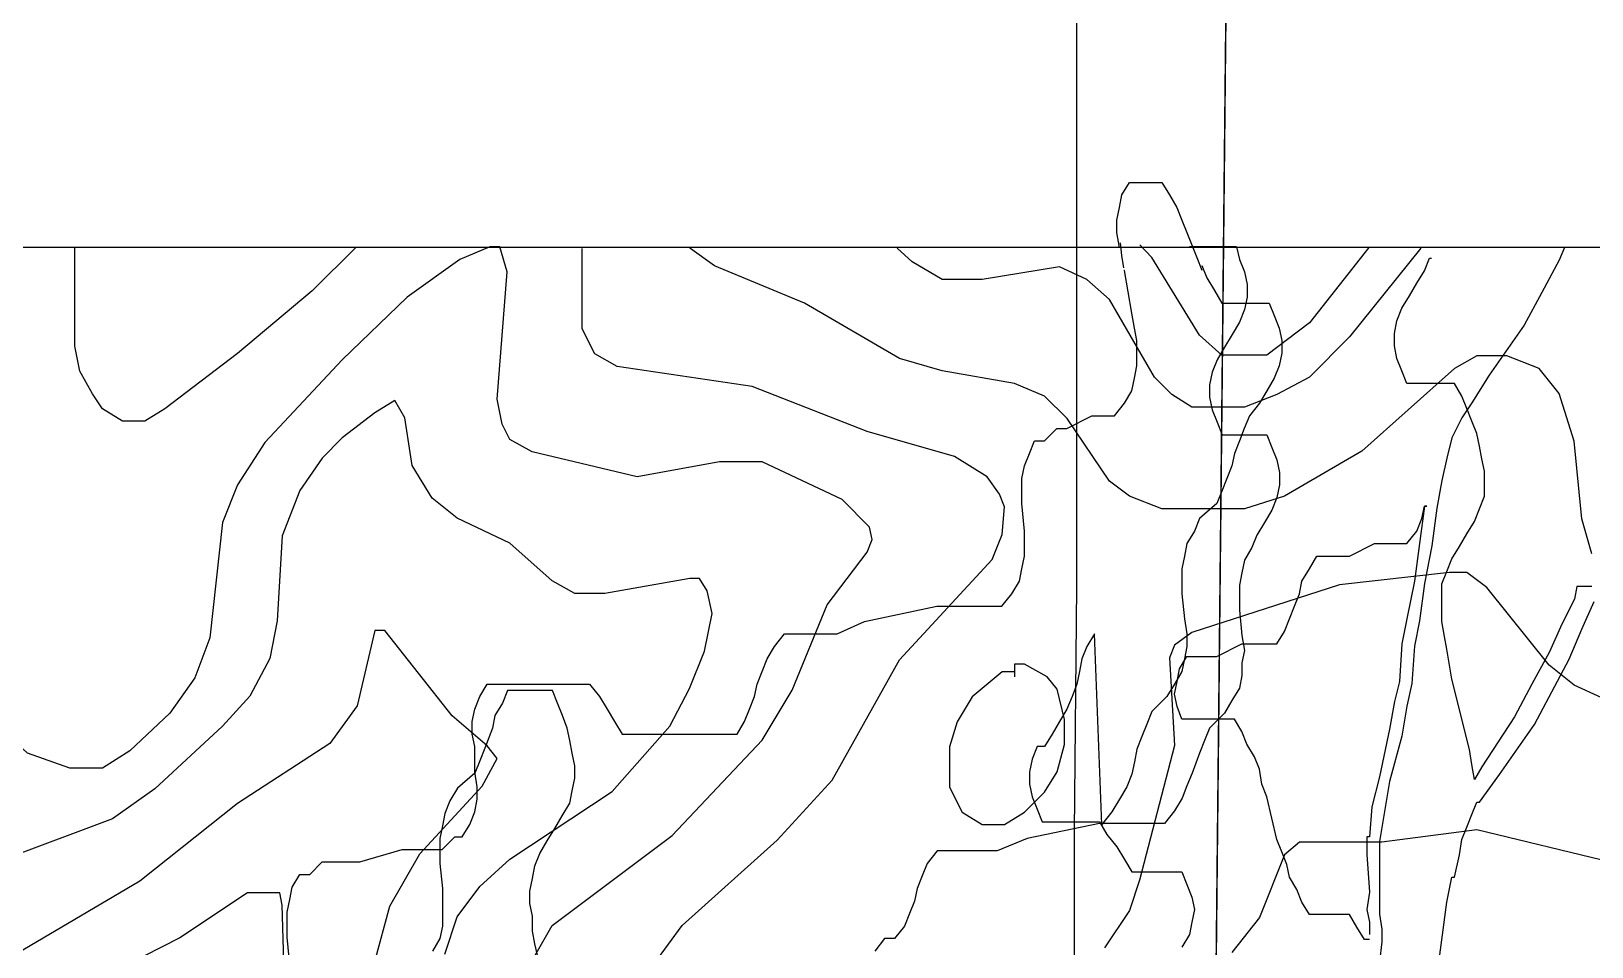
# Model space of a CAD drawing. Extents: x -0.49 to 6.91, y -0.57 to 8.11.
# Drawn here: x 0.5848 to 0.9141, y 3.5058 to 3.6991 of the extents above; entities that cross this region are included whole.
import ezdxf

# ---------------------------------------------------------------- set-up
doc = ezdxf.new("R2010")
doc.units = 0
for name, color, linetype in [('Grid', 7, 'CONTINUOUS'), ('roads', 7, 'CONTINUOUS'), ('split_lines', 7, 'CONTINUOUS'), ('split_lines_copy', 7, 'CONTINUOUS'), ('topo', 7, 'CONTINUOUS'), ('topo_grid', 7, 'CONTINUOUS'), ('white', 7, 'CONTINUOUS')]:
    doc.layers.add(name, color=color, linetype=linetype)

msp = doc.modelspace()

# ---------------------------------------------------------------- linework, layer by layer
at = {"layer": 'Grid', "color": 1}
msp.add_lwpolyline([(0.006687, 3.504323), (0.006687, 3.515965), (0.00985, 3.722657), (0.013014, 3.929852), (0.219698, 3.929852), (0.426383, 3.929852), (0.63254, 3.929852), (0.839224, 3.929852), (0.837115, 3.723186), (0.835006, 3.517023), (0.832898, 3.310357), (0.830789, 3.103664), (0.623577, 3.103664), (0.415838, 3.103664), (0.208099, 3.103664), (0.006687, 3.103664)], dxfattribs=at)
msp.add_lwpolyline([(0.83079, 3.101495), (0.832899, 3.308187), (0.835008, 3.514853), (0.837116, 3.721017), (0.839225, 3.927709), (1.045382, 3.927709), (1.25154, 3.927709), (1.457697, 3.927709), (1.664381, 3.927709), (1.662799, 3.721546), (1.661743, 3.51488), (1.660687, 3.308187), (1.659105, 3.10205), (1.45242, 3.10205), (1.245209, 3.10205), (1.037997, 3.10205)], close=True, dxfattribs=at)
at = {"layer": 'roads', "color": 7}
msp.add_lwpolyline([(0.908335, 3.653469), (0.907243, 3.650823), (0.903553, 3.643944), (0.899862, 3.637064), (0.89248, 3.626481), (0.88879, 3.62066), (0.886681, 3.617485), (0.884572, 3.613252), (0.883517, 3.609019), (0.882464, 3.604256), (0.881408, 3.598435), (0.880355, 3.590498), (0.878773, 3.58256), (0.87772, 3.574623), (0.876664, 3.569331), (0.876137, 3.561394), (0.875084, 3.556631), (0.874029, 3.550281), (0.871393, 3.540756), (0.870338, 3.534406), (0.869285, 3.528056), (0.869285, 3.524881), (0.869285, 3.516414), (0.869285, 3.51271), (0.869811, 3.509535), (0.869811, 3.506889), (0.869285, 3.502656)], dxfattribs=at)
at = {"layer": 'split_lines', "color": 7}
msp.add_lwpolyline([(0.196501, 3.653521), (0.242835, 3.653521), (0.289169, 3.653521), (0.334856, 3.653521), (0.381189, 3.653521), (0.426871, 3.653521), (0.473205, 3.653521), (0.518887, 3.653521), (0.565226, 3.653521), (0.61156, 3.653521), (0.657241, 3.653521), (0.703575, 3.653521), (0.749257, 3.653521), (0.795596, 3.653521), (0.841277, 3.653521), (0.887611, 3.653521), (0.933945, 3.653521), (0.979626, 3.653521), (1.02596, 3.653521), (1.071647, 3.653521), (1.117981, 3.653521), (1.164316, 3.653521), (1.209997, 3.653521), (1.256335, 3.653521)], dxfattribs=at)
at = {"layer": 'split_lines_copy', "color": 7}
msp.add_lwpolyline([(0.196501, 3.653521), (0.242835, 3.653521), (0.289169, 3.653521), (0.334856, 3.653521), (0.381189, 3.653521), (0.426871, 3.653521), (0.473205, 3.653521), (0.518887, 3.653521), (0.565226, 3.653521), (0.61156, 3.653521), (0.657241, 3.653521), (0.703575, 3.653521), (0.749257, 3.653521), (0.795596, 3.653521), (0.841277, 3.653521), (0.887611, 3.653521), (0.933945, 3.653521), (0.979626, 3.653521), (1.02596, 3.653521), (1.071647, 3.653521), (1.117981, 3.653521), (1.164316, 3.653521), (1.209997, 3.653521), (1.256335, 3.653521)], dxfattribs=at)
at = {"layer": 'topo', "color": 2}
for points in [[(0.681576, 3.653601), (0.675249, 3.650955), (0.664177, 3.643018), (0.650469, 3.629788), (0.634124, 3.612326), (0.628325, 3.60333), (0.625161, 3.595393), (0.622525, 3.571051), (0.619362, 3.562584), (0.614089, 3.555176), (0.605653, 3.547238), (0.599854, 3.543534), (0.593, 3.543534), (0.584036, 3.546709), (0.57771, 3.55253), (0.568746, 3.564701), (0.562946, 3.576872), (0.561367, 3.585338), (0.561893, 3.592747), (0.569274, 3.632805), (0.57033, 3.646563), (0.569978, 3.653707)], [(0.653429, 3.653548), (0.644141, 3.644288), (0.628323, 3.631058), (0.613033, 3.619417), (0.608815, 3.616771), (0.60407, 3.616771), (0.599852, 3.619417), (0.597743, 3.622592), (0.595108, 3.627354), (0.594052, 3.632646), (0.594052, 3.653548)], [(0.683685, 3.653601), (0.681576, 3.653601), (0.681576, 3.653601)], [(0.69107, 3.503953), (0.694756, 3.510303), (0.720069, 3.529353), (0.73905, 3.549461), (0.745376, 3.560044), (0.752758, 3.578036), (0.761194, 3.589148), (0.762247, 3.591794), (0.761721, 3.59444), (0.755922, 3.600261), (0.73905, 3.608198), (0.730087, 3.608198), (0.712687, 3.605023), (0.690539, 3.610315), (0.685794, 3.612961), (0.684212, 3.616136), (0.683156, 3.621428), (0.685265, 3.648309), (0.683685, 3.653601), (0.683685, 3.653601)], [(0.716377, 3.502418), (0.722177, 3.510355), (0.742212, 3.528347), (0.753811, 3.541047), (0.768047, 3.566447), (0.787555, 3.587614), (0.789664, 3.592905), (0.790191, 3.598726), (0.789138, 3.601372), (0.7865, 3.605076), (0.779646, 3.60931), (0.761193, 3.614601), (0.736939, 3.624126), (0.708468, 3.62836), (0.703723, 3.631005), (0.701087, 3.636297), (0.701087, 3.65323)], [(0.9141, 3.588778), (0.911991, 3.596186), (0.910409, 3.61259), (0.907245, 3.622645), (0.903027, 3.627936), (0.896173, 3.630582), (0.889846, 3.630582), (0.885101, 3.627936), (0.865588, 3.610474), (0.849244, 3.600949), (0.840808, 3.598303), (0.832372, 3.598303), (0.823409, 3.598303), (0.816554, 3.600949), (0.812336, 3.604124), (0.803373, 3.617353), (0.798628, 3.622115), (0.792301, 3.624761), (0.777011, 3.627407), (0.768048, 3.630053), (0.748013, 3.641695), (0.729032, 3.649632), (0.723806, 3.653336)], [(0.877993, 3.653363), (0.86295, 3.634577), (0.854514, 3.626111), (0.84766, 3.622406), (0.840806, 3.619761), (0.834479, 3.619761), (0.829735, 3.619761), (0.825516, 3.622406), (0.821825, 3.626111), (0.812335, 3.642515), (0.80759, 3.646748), (0.80179, 3.649394), (0.785446, 3.646748), (0.77701, 3.646748), (0.770683, 3.650452), (0.767519, 3.653363)], [(0.867073, 3.653469), (0.854516, 3.637594), (0.845553, 3.630714), (0.840808, 3.630714), (0.836063, 3.630714), (0.831317, 3.634948), (0.8213, 3.651352), (0.818739, 3.653998)], [(0.672085, 3.504244), (0.67472, 3.512181), (0.679465, 3.518531), (0.685792, 3.524352), (0.707413, 3.538639), (0.71954, 3.552398), (0.723758, 3.560335), (0.726921, 3.568273), (0.728503, 3.57621), (0.72745, 3.580973), (0.725868, 3.583619), (0.72376, 3.583619), (0.705833, 3.580444), (0.699505, 3.580444), (0.694755, 3.583089), (0.685792, 3.591027), (0.67472, 3.596319), (0.669447, 3.600552), (0.665229, 3.607431), (0.663649, 3.617485), (0.661541, 3.621189), (0.657323, 3.618544), (0.650468, 3.613252), (0.646251, 3.609019), (0.641505, 3.602139), (0.637815, 3.592614), (0.636759, 3.574623), (0.635177, 3.566685), (0.630959, 3.558748), (0.62516, 3.552398), (0.610924, 3.539169), (0.601961, 3.532819), (0.579289, 3.524352)], [(0.916209, 3.558404), (0.91041, 3.56105), (0.905137, 3.565283), (0.891956, 3.581687), (0.887738, 3.584862), (0.884047, 3.584862), (0.860844, 3.582216), (0.829737, 3.572162), (0.826046, 3.569516), (0.824991, 3.56687), (0.826046, 3.54835), (0.818664, 3.51988), (0.816556, 3.51353), (0.811283, 3.505593)], [(0.657321, 3.502735), (0.660485, 3.514377), (0.666811, 3.52549), (0.679993, 3.539777), (0.683156, 3.545598), (0.681048, 3.548244), (0.673666, 3.554594), (0.659431, 3.572585), (0.657322, 3.572585), (0.653631, 3.55671), (0.647832, 3.548773), (0.628323, 3.536073), (0.607761, 3.519669), (0.570854, 3.497973)], [(0.7923, 3.563907), (0.789665, 3.563907), (0.783338, 3.558615), (0.780175, 3.553324), (0.778593, 3.548032), (0.778593, 3.539565), (0.781228, 3.534274), (0.785446, 3.531628), (0.790191, 3.531628), (0.794409, 3.534274), (0.798627, 3.538507), (0.801265, 3.54274), (0.802847, 3.548561), (0.802847, 3.553853), (0.801265, 3.560203), (0.799156, 3.562849), (0.794411, 3.565495), (0.792302, 3.565495), (0.7923, 3.562849), (0.7923, 3.562849)], [(0.918317, 3.523664), (0.889846, 3.530543), (0.869806, 3.527897), (0.852407, 3.527897), (0.849243, 3.525251), (0.843971, 3.512022), (0.838171, 3.504614)], [(0.92306, 3.346446), (0.911989, 3.346446), (0.872968, 3.336392), (0.842915, 3.336392), (0.829734, 3.336392), (0.816553, 3.339038), (0.804426, 3.342742), (0.7923, 3.348563), (0.784918, 3.353854), (0.77121, 3.366025), (0.75012, 3.377667), (0.730612, 3.393542), (0.711104, 3.407829), (0.675774, 3.443151), (0.651521, 3.46961), (0.643612, 3.48178), (0.63834, 3.495539), (0.637814, 3.514589), (0.637287, 3.517235), (0.635178, 3.517235), (0.630432, 3.517235), (0.616197, 3.50771), (0.581926, 3.490247)]]:
    msp.add_lwpolyline(points, dxfattribs=at)
at = {"layer": 'topo_grid', "color": 7}
for points in [[(0.804421, 3.067231), (0.804421, 3.118375), (0.804421, 3.170048), (0.804421, 3.221192), (0.804948, 3.272865), (0.804948, 3.324512), (0.804948, 3.375656), (0.804948, 3.427329), (0.804948, 3.478473), (0.804948, 3.530146), (0.805474, 3.581819), (0.805474, 3.632963), (0.805474, 3.684636), (0.805474, 3.73578)], [(0.552926, 3.653521), (0.589833, 3.653521), (0.627268, 3.653521), (0.664702, 3.653521), (0.701614, 3.653521), (0.739048, 3.653521), (0.775955, 3.653521), (0.81339, 3.653521), (0.850297, 3.653521), (0.887736, 3.653521), (0.92517, 3.653521), (0.962077, 3.653521), (0.999512, 3.653521), (1.036419, 3.653521), (1.073858, 3.653521), (1.110765, 3.653521), (1.148199, 3.653521), (1.185634, 3.653521), (1.222541, 3.653521), (1.259975, 3.653521)]]:
    msp.add_lwpolyline(points, dxfattribs=at)
at = {"layer": 'white', "color": 7}
for points in [[(0.814631, 3.653442), (0.814428, 3.653442), (0.813902, 3.656617), (0.813902, 3.659263), (0.814428, 3.661909), (0.814955, 3.664555), (0.816537, 3.6672), (0.818119, 3.6672), (0.819702, 3.6672), (0.82181, 3.6672), (0.82339, 3.6672), (0.824972, 3.664555), (0.826554, 3.661909), (0.827607, 3.659263), (0.828663, 3.656617), (0.830772, 3.651325), (0.831825, 3.64868)], [(0.839154, 3.653601), (0.83977, 3.650955), (0.840826, 3.648309), (0.841352, 3.645663), (0.841352, 3.643018), (0.840826, 3.640372), (0.83977, 3.637726), (0.838188, 3.63508), (0.836606, 3.632434), (0.835023, 3.629788), (0.83397, 3.627143), (0.833444, 3.624497), (0.833444, 3.621851), (0.83397, 3.619205), (0.835023, 3.616559), (0.836076, 3.613913), (0.837659, 3.613913), (0.839767, 3.613913), (0.841876, 3.613913), (0.843985, 3.613913), (0.845567, 3.613913), (0.84662, 3.611268), (0.847676, 3.608622), (0.848202, 3.605976), (0.848202, 3.60333), (0.847676, 3.600684), (0.84662, 3.598038), (0.845038, 3.595393), (0.843456, 3.592747), (0.8424, 3.590101), (0.840818, 3.587455), (0.840291, 3.584809), (0.839765, 3.582163), (0.839765, 3.579518), (0.839765, 3.576872), (0.840291, 3.57158), (0.840818, 3.568405), (0.840291, 3.565759), (0.840291, 3.563113), (0.839765, 3.560468), (0.838183, 3.557822), (0.8366, 3.555176), (0.833437, 3.552001), (0.832382, 3.549355), (0.831329, 3.546709), (0.829747, 3.542476), (0.828691, 3.53983), (0.827638, 3.537184), (0.826056, 3.534538), (0.823947, 3.531893), (0.821312, 3.531893), (0.818677, 3.531893), (0.816039, 3.531893), (0.812876, 3.531893), (0.810241, 3.531893), (0.794951, 3.528718), (0.788624, 3.526072), (0.785989, 3.526072), (0.782825, 3.526072), (0.780189, 3.526072), (0.778081, 3.526072), (0.775972, 3.526072), (0.773863, 3.523426), (0.772807, 3.52078), (0.771754, 3.518134), (0.771228, 3.515488), (0.770172, 3.512843), (0.769119, 3.510197), (0.76701, 3.507551), (0.764902, 3.507551), (0.762793, 3.504905)], [(0.815333, 3.649156), (0.814955, 3.651802), (0.814632, 3.654448)], [(0.829227, 3.653707), (0.829227, 3.653707), (0.830809, 3.653707), (0.832918, 3.653707), (0.835027, 3.653707), (0.836609, 3.653707), (0.838718, 3.653707), (0.838718, 3.653707)], [(0.838718, 3.653707), (0.839154, 3.653707)], [(0.639394, 3.502048), (0.638868, 3.507868), (0.638868, 3.510514), (0.638868, 3.51316), (0.639394, 3.515806), (0.639921, 3.518452), (0.641503, 3.521098), (0.643612, 3.521098), (0.646247, 3.523743), (0.648356, 3.523743), (0.651519, 3.523743), (0.654154, 3.523743), (0.663118, 3.526389), (0.666281, 3.526389), (0.668916, 3.526389), (0.671554, 3.526389), (0.67419, 3.529035), (0.675772, 3.529035), (0.677354, 3.531681), (0.67841, 3.534327), (0.678936, 3.536973), (0.678936, 3.539618), (0.67841, 3.542793), (0.67841, 3.548085), (0.677883, 3.550731), (0.677883, 3.553377), (0.67841, 3.556023), (0.679463, 3.558668), (0.681045, 3.561314), (0.682627, 3.561314), (0.684736, 3.561314), (0.687371, 3.561314), (0.690006, 3.561314), (0.692642, 3.561314), (0.695279, 3.561314), (0.697915, 3.561314), (0.70055, 3.561314), (0.702659, 3.561314), (0.704767, 3.558668), (0.70635, 3.556023), (0.707929, 3.553377), (0.709511, 3.550731), (0.71162, 3.550731), (0.713729, 3.550731), (0.716369, 3.550731), (0.719005, 3.550731), (0.72164, 3.550731), (0.724275, 3.550731), (0.726913, 3.550731), (0.729548, 3.550731), (0.731657, 3.550731), (0.733766, 3.550731), (0.735348, 3.553377), (0.736401, 3.556023), (0.737457, 3.558668), (0.737983, 3.561314), (0.739036, 3.56396), (0.740092, 3.566606), (0.741674, 3.569252), (0.743783, 3.571898), (0.746418, 3.571898), (0.749053, 3.571898), (0.751689, 3.571898), (0.754853, 3.571898), (0.760652, 3.574543), (0.775942, 3.577718), (0.779106, 3.577718), (0.782269, 3.577718), (0.784907, 3.577718), (0.787542, 3.577718), (0.789651, 3.577718), (0.791759, 3.580364), (0.793341, 3.58301), (0.793868, 3.585656), (0.794395, 3.588302), (0.794395, 3.590948), (0.794395, 3.593593), (0.793868, 3.599414), (0.793868, 3.60206), (0.793868, 3.604706), (0.794395, 3.607352), (0.795448, 3.609998), (0.796503, 3.612643), (0.798612, 3.612643), (0.801247, 3.615289), (0.803356, 3.615289), (0.808628, 3.617935), (0.811263, 3.617935), (0.813372, 3.617935), (0.815481, 3.620581), (0.817063, 3.623227), (0.817589, 3.625873), (0.818116, 3.628518), (0.818116, 3.631164), (0.818116, 3.63381), (0.817589, 3.636456), (0.817063, 3.639631), (0.815481, 3.648627), (0.815333, 3.648627)], [(0.831824, 3.649685), (0.831824, 3.649685), (0.83288, 3.647039), (0.834462, 3.644393), (0.836044, 3.641748), (0.838153, 3.641748), (0.840262, 3.641748), (0.84237, 3.641748), (0.843953, 3.641748), (0.846061, 3.641748), (0.847114, 3.639102), (0.84817, 3.636456), (0.848697, 3.63381), (0.848697, 3.631164), (0.84817, 3.628518), (0.847114, 3.625873), (0.845535, 3.623227), (0.843953, 3.620581), (0.841844, 3.617935), (0.840788, 3.615289), (0.839735, 3.612643), (0.838679, 3.609998), (0.838153, 3.607352), (0.8371, 3.604706), (0.836044, 3.60206), (0.834991, 3.599414), (0.8313, 3.596239), (0.830244, 3.593593), (0.828662, 3.590948), (0.828136, 3.588302), (0.827609, 3.585656), (0.827609, 3.58301), (0.827609, 3.580364), (0.828136, 3.575073), (0.828662, 3.571898), (0.828662, 3.569252), (0.828136, 3.566606), (0.827609, 3.56396), (0.826027, 3.561314), (0.824445, 3.558668), (0.821282, 3.555493), (0.820226, 3.552848), (0.819173, 3.550202), (0.818117, 3.547556), (0.817591, 3.54491), (0.817064, 3.542264), (0.816009, 3.539618), (0.814429, 3.536973), (0.812847, 3.534327), (0.810738, 3.531681), (0.809172, 3.571898), (0.80759, 3.569252), (0.806534, 3.566606), (0.806007, 3.56396), (0.805481, 3.561314), (0.804428, 3.558668), (0.803372, 3.556023), (0.80179, 3.553377), (0.80021, 3.550731), (0.798628, 3.548085), (0.797046, 3.548085), (0.795993, 3.545439), (0.795466, 3.542793), (0.795466, 3.540148), (0.795993, 3.537502), (0.797046, 3.534856), (0.798102, 3.53221), (0.80021, 3.53221), (0.802319, 3.53221), (0.804428, 3.53221), (0.806537, 3.53221), (0.808645, 3.53221), (0.810227, 3.53221), (0.81181, 3.529564), (0.813918, 3.526918), (0.815501, 3.524273), (0.817083, 3.521627), (0.819192, 3.521627), (0.8213, 3.521627), (0.823936, 3.521627), (0.825518, 3.521627), (0.827626, 3.521627), (0.828682, 3.518981), (0.829735, 3.516335), (0.830264, 3.513689), (0.829735, 3.511043), (0.829209, 3.508398), (0.827626, 3.505752)], [(0.914104, 3.581899), (0.913577, 3.581899), (0.913051, 3.581899), (0.912524, 3.581899), (0.911998, 3.581899), (0.911998, 3.581899), (0.911471, 3.581899), (0.911471, 3.581899), (0.910945, 3.581899), (0.910418, 3.579253), (0.907783, 3.573961), (0.907783, 3.573961), (0.905148, 3.56814), (0.901457, 3.561261), (0.897765, 3.554382), (0.890912, 3.543799), (0.889329, 3.541153), (0.889329, 3.541153), (0.888803, 3.544328), (0.888276, 3.547503), (0.884585, 3.56232), (0.883532, 3.56867), (0.883006, 3.571315), (0.882479, 3.57449), (0.882479, 3.577136), (0.882479, 3.579782), (0.882479, 3.582428), (0.883532, 3.585074), (0.884588, 3.58772), (0.88617, 3.590365), (0.887752, 3.593011), (0.889334, 3.595657), (0.890387, 3.598303), (0.891443, 3.600949), (0.891443, 3.603595), (0.891443, 3.60624), (0.890917, 3.608886), (0.89039, 3.611532), (0.889864, 3.614178), (0.888808, 3.616824), (0.887755, 3.61947), (0.886699, 3.622115), (0.885117, 3.624761), (0.883008, 3.624761), (0.8809, 3.624761), (0.878791, 3.624761), (0.876679, 3.624761), (0.875097, 3.624761), (0.874042, 3.627407), (0.872988, 3.630053), (0.872462, 3.632699), (0.872462, 3.635345), (0.872988, 3.63799), (0.874042, 3.640636), (0.875624, 3.643282), (0.877206, 3.645928), (0.878788, 3.648574), (0.879841, 3.65122), (0.880278, 3.65122)], [(0.86718, 3.507339), (0.866654, 3.507339), (0.866127, 3.507339), (0.864545, 3.509985), (0.862963, 3.512631), (0.860854, 3.512631), (0.858745, 3.512631), (0.856637, 3.512631), (0.854528, 3.512631), (0.852946, 3.515277), (0.85189, 3.517923), (0.850308, 3.520568), (0.849781, 3.523214), (0.848728, 3.52586), (0.847673, 3.528506), (0.845564, 3.537502), (0.844511, 3.540148), (0.843984, 3.543323), (0.842929, 3.545968), (0.841346, 3.548614), (0.840291, 3.55126), (0.838711, 3.553906), (0.8366, 3.553906), (0.834491, 3.553906), (0.832382, 3.553906), (0.830274, 3.553906), (0.828691, 3.553906), (0.827636, 3.553906), (0.826583, 3.556552), (0.826056, 3.559198), (0.826583, 3.561843), (0.827109, 3.564489), (0.828691, 3.567135), (0.830274, 3.567135), (0.832382, 3.567135), (0.835018, 3.567135), (0.84029, 3.569781), (0.842925, 3.569781), (0.845563, 3.569781), (0.847672, 3.569781), (0.849254, 3.572427), (0.850309, 3.575073), (0.851362, 3.577718), (0.852418, 3.580364), (0.852945, 3.58301), (0.854527, 3.585656), (0.856109, 3.588302), (0.858218, 3.588302), (0.860327, 3.588302), (0.862964, 3.588302), (0.868237, 3.590948), (0.870872, 3.590948), (0.872981, 3.590948), (0.875089, 3.590948), (0.877198, 3.593593), (0.878254, 3.596239), (0.87878, 3.598885), (0.879307, 3.598885), (0.87878, 3.598885), (0.877725, 3.590948), (0.876671, 3.58301), (0.875089, 3.575073), (0.874036, 3.569781), (0.874036, 3.569781), (0.87351, 3.561843), (0.872457, 3.55761), (0.871404, 3.551789), (0.869295, 3.541735), (0.867713, 3.535385), (0.867186, 3.529035), (0.86666, 3.529035), (0.86666, 3.525331), (0.86666, 3.525331), (0.867186, 3.517393), (0.86666, 3.513689), (0.86666, 3.513689), (0.867186, 3.511043), (0.867186, 3.508398), (0.86718, 3.508398), (0.86718, 3.508398)], [(0.881417, 3.499349), (0.88247, 3.507286), (0.883526, 3.515224), (0.884579, 3.520515), (0.885106, 3.520515), (0.886161, 3.525278), (0.886688, 3.528453), (0.887741, 3.531099), (0.888797, 3.533745), (0.88985, 3.53639), (0.88985, 3.53639), (0.890376, 3.53639), (0.894594, 3.542211), (0.901976, 3.552795), (0.901976, 3.552795), (0.905666, 3.559674), (0.909357, 3.566553), (0.911992, 3.572903), (0.914628, 3.578724)], [(0.693201, 3.497497), (0.691092, 3.506493), (0.690566, 3.509138), (0.690566, 3.512313), (0.690039, 3.514959), (0.690039, 3.517605), (0.690566, 3.520251), (0.691092, 3.522897), (0.692145, 3.525543), (0.693727, 3.528188), (0.69531, 3.530834), (0.696892, 3.53348), (0.698474, 3.536126), (0.699001, 3.538772), (0.699527, 3.541418), (0.699527, 3.544063), (0.699001, 3.546709), (0.698474, 3.549355), (0.697948, 3.552001), (0.696895, 3.554647), (0.695839, 3.557293), (0.694786, 3.559938), (0.693204, 3.559938), (0.691095, 3.559938), (0.689513, 3.559938), (0.687404, 3.559938), (0.685295, 3.559938), (0.684242, 3.557293), (0.68266, 3.554647), (0.682133, 3.552001), (0.680551, 3.547768), (0.679498, 3.545122), (0.678442, 3.542476), (0.674752, 3.539301), (0.673169, 3.536655), (0.672114, 3.534009), (0.671587, 3.531363), (0.671061, 3.528718), (0.671061, 3.526072), (0.671061, 3.523426), (0.671587, 3.518134), (0.671587, 3.515488), (0.671587, 3.512843), (0.671587, 3.510197), (0.671061, 3.507551), (0.669478, 3.504905)]]:
    msp.add_lwpolyline(points, dxfattribs=at)
msp.add_lwpolyline([(0.829227, 3.653707)], close=True, dxfattribs=at)

doc.saveas('drawing.dxf')
